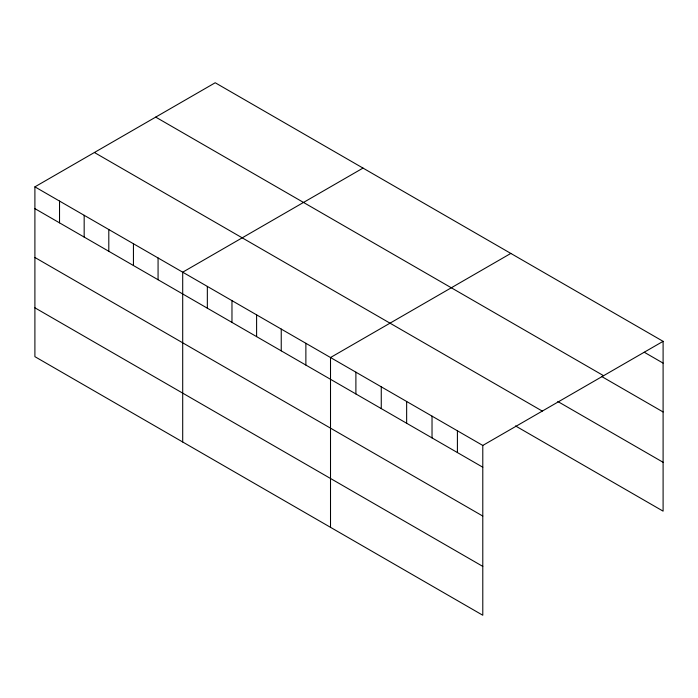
<?xml version="1.0" encoding="UTF-8"?>
<svg xmlns="http://www.w3.org/2000/svg" width="698" height="698" viewBox="0 0 698 698"><rect width="100%" height="100%" fill="white"/><g stroke="black" fill="none" stroke-linecap="round" stroke-linejoin="round"><path stroke-width="1.05" d="M34.9 186.855L482.789 445.446L482.789 615.243L34.9 356.661L34.9 186.855L215.211 82.757L663.1 341.339L663.1 511.145L515.517 425.937M363.012 168.087L182.702 272.194L182.702 441.991M510.814 253.426L330.512 357.524L330.512 527.322M482.789 445.446L663.1 341.339M644.298 352.263L663.1 363.117M155.706 117.107L603.596 375.699M601.999 376.693L663.1 411.968M557.815 401.507L663.1 462.294M94.405 152.504L542.294 411.087M34.9 208.632L482.789 467.215M34.9 257.475L482.789 516.066M34.9 307.809L482.789 566.392M457.408 430.788L457.408 452.566M432.027 416.139L432.027 437.908M406.646 401.481L406.646 423.258M381.265 386.832L381.265 408.6M355.893 372.174L355.893 393.951M305.872 343.303L305.872 365.071M281.242 329.081L281.242 350.85M256.602 314.859L256.602 336.628M231.972 300.637L231.972 322.406M207.341 286.416L207.341 308.184M158.071 257.963L158.071 279.741M133.44 243.742L133.44 265.519M108.801 229.52L108.801 251.297M84.17 215.298L84.17 237.076M59.531 201.076L59.531 222.854"/></g></svg>
